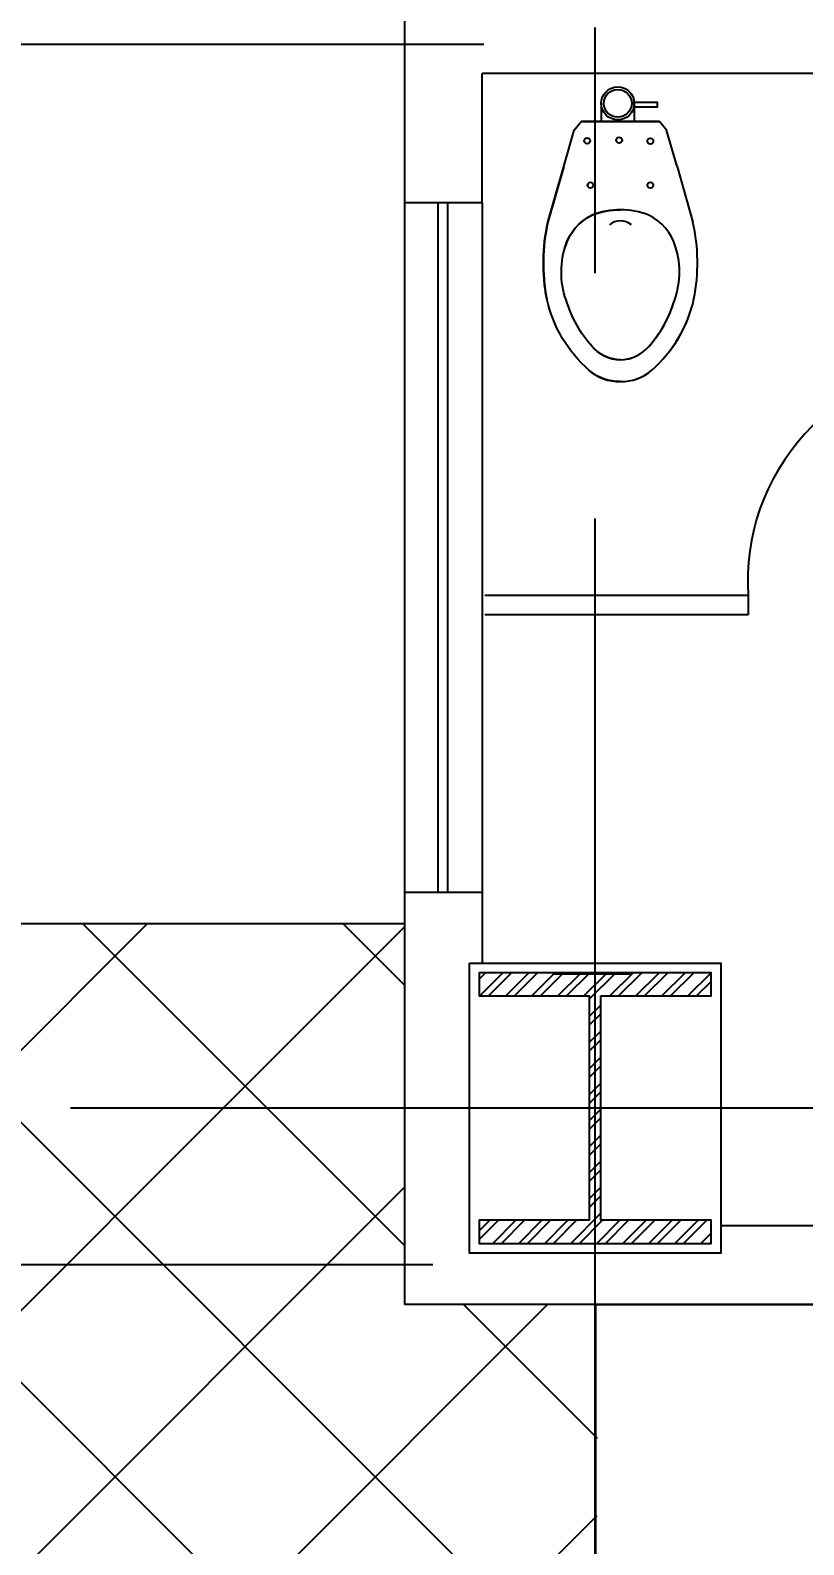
# Model space of a CAD drawing. Header units: millimetres. Extents: x 2148 to 2681, y 758 to 986.
# Drawn here: x 2320.951 to 2322.952, y 874.389 to 878.307 of the extents above; entities that cross this region are included whole.
import ezdxf

# ---------------------------------------------------------------- set-up
doc = ezdxf.new("R2010")
doc.units = ezdxf.units.MM
doc.linetypes.add('CENTER2', pattern=[28.575, 19.05, -3.175, 3.175, -3.175])
for name, color, linetype in [('A-Hatch', 253, 'Continuous'), ('A-Wall', 4, 'Continuous'), ('A-Wall-RC', 6, 'Continuous'), ('A-wdw-glaz', 2, 'Continuous'), ('cladding', 2, 'Continuous'), ('COL-EX', 2, 'Continuous'), ('D', 1, 'Continuous'), ('DR', 7, 'Continuous'), ('FIXTURE', 1, 'Continuous'), ('HATCH', 8, 'Continuous'), ('S_GRID LINES', 252, 'Continuous')]:
    doc.layers.add(name, color=color, linetype=linetype)
doc.styles.add('ARIALNW', font='ARIALN.TTF')
doc.dimstyles.new('DIM 100', dxfattribs={"dimtxt": 0.2, "dimasz": 0.2, "dimexe": 0.1, "dimexo": 0, "dimgap": 0.05, "dimtad": 1, "dimzin": 0, "dimdsep": 46, "dimtxsty": 'ARIALNW', "dimcen": 0.09, "dimclrd": 6, "dimclre": 6, "dimclrt": 13, "dimadec": 0, "dimazin": 0, "dimtfac": 1, "dimtofl": 0, "dimtmove": 2, "dimatfit": 3, "dimfxl": 1, "dimtolj": 1, "dimtzin": 0, "dimarcsym": 0})
pattern_1 = [(45, (-2.8079, 3e-13), (-0.3367596, 0.3367596), []), (135, (-2.8079, 3e-13), (-0.3367596, -0.3367596), [])]

# ---------------------------------------------------------------- blocks, each defined once
blk = doc.blocks.new('BOWL')
at = {"layer": 'DR', "color": 7, "linetype": 'Continuous'}
for p, q in [((-75570.291, -368.114), (-75570.431, -368.0742)), ((-75570.431, -368.0742), (-75570.291, -368.114)), ((-75570.291, -368.114), (-75570.1989, -368.1406)), ((-75570.1989, -368.1406), (-75570.1777, -368.1584)), ((-75570.1777, -368.1584), (-75570.1777, -368.3555)), ((-75570.1777, -368.3555), (-75570.1777, -368.1584)), ((-75570.1989, -368.3733), (-75570.1777, -368.3555)), ((-75570.291, -368.4), (-75570.431, -368.4398)), ((-75570.291, -368.4), (-75570.431, -368.4398)), ((-75570.291, -368.4), (-75570.1989, -368.3733))]:
    blk.add_line(p, q, dxfattribs=at)
at = {"layer": 'DR', "color": 8, "linetype": 'Continuous'}
for p, q in [((-75570.1317, -368.2087), (-75570.1777, -368.2087)), ((-75570.1317, -368.2921), (-75570.1777, -368.2921))]:
    blk.add_line(p, q, dxfattribs=at)
at = {"layer": 'DR', "color": 7, "linetype": 'Continuous'}
for points in [[(-75570.8325, -368.257, -0.190094), (-75570.8051, -368.1786, -0.160718), (-75570.6245, -368.0715, -0.104398), (-75570.431, -368.0742, -0.104398)], [(-75570.8325, -368.257, 0.190094), (-75570.8051, -368.3353, 0.160718), (-75570.6245, -368.4425, 0.104398), (-75570.431, -368.4398, 0.104398)]]:
    blk.add_lwpolyline(points, format="xyb", dxfattribs=at)
at = {"layer": 'DR', "color": 8, "linetype": 'Continuous'}
for points in [[(-75570.778, -368.2562, -0.187036), (-75570.7515, -368.1921, -0.115027), (-75570.6356, -368.1231, -0.170967), (-75570.4935, -368.1177, -0.209642), (-75570.4132, -368.1854, -0.096036), (-75570.4, -368.257)], [(-75570.778, -368.2577, 0.187036), (-75570.7515, -368.3219, 0.115027), (-75570.6356, -368.3909, 0.170967), (-75570.4935, -368.3963, 0.209642), (-75570.4132, -368.3286, 0.096036), (-75570.4, -368.257)]]:
    blk.add_lwpolyline(points, format="xyb", dxfattribs=at)
at = {"layer": 'DR', "color": 7, "linetype": 'Continuous'}
blk.add_lwpolyline([(-75570.1413, -368.292), (-75570.1283, -368.292), (-75570.1283, -368.3496), (-75570.1413, -368.3496)], close=True, dxfattribs=at)
at = {"layer": 'DR', "color": 8, "linetype": 'Continuous'}
for centre, radius in [((-75570.3379, -368.1815), 0.00745), ((-75570.2259, -368.173), 0.00745), ((-75570.2242, -368.2537), 0.00745), ((-75570.1317, -368.2504), 0.035), ((-75570.3379, -368.3325), 0.00745), ((-75570.2269, -368.3325), 0.00745)]:
    blk.add_circle(centre, radius, dxfattribs=at)
at = {"layer": 'DR', "color": 7, "linetype": 'Continuous'}
blk.add_circle((-75570.1317, -368.2504), 0.0417, dxfattribs=at)
for centre, radius, start, end in [((-75570.5342, -368.5313), 0.4686, 77.28, 101.1199), ((-75570.7195, -368.2526), 0.1131, 138.4248, 182.2387), ((-75570.7195, -368.2614), 0.1131, 177.7613, 221.5752), ((-75570.5525, -368.1153), 0.335, 221.3231, 257.5875), ((-75570.5342, -367.9827), 0.4686, 258.8801, 282.72)]:
    blk.add_arc(centre, radius, start, end, dxfattribs=at)
at = {"layer": 'DR', "color": 8, "linetype": 'Continuous'}
for centre, radius, start, end in [((-75570.5305, -368.2431), 0.1307, 26.2125, 73.5731), ((-75570.6821, -368.2583), 0.096, 129.0871, 179.204), ((-75570.5914, -368.255), 0.1913, 359.4176, 21.3602), ((-75570.4701, -368.257), 0.0422, 318.929, 41.071), ((-75570.6821, -368.2557), 0.096, 180.796, 230.9129), ((-75570.5914, -368.2589), 0.1913, 338.6398, 0.5824), ((-75570.5455, -368.1078), 0.2971, 228.446, 252.3404), ((-75570.5305, -368.2709), 0.1307, 286.4269, 333.7875), ((-75570.557, -368.1918), 0.2141, 248.4444, 287.252)]:
    blk.add_arc(centre, radius, start, end, dxfattribs=at)
blk = doc.blocks.new('*D2490')
at = {"layer": 'Defpoints', "color": 0, "transparency": 16777216}
for p in [(2321.8134, 879.0698), (2316.8408, 878.2698), (2322.1246, 878.2698, 0)]:
    blk.add_point(p, dxfattribs=at)
at = {"layer": 'FIXTURE', "color": 6, "lineweight": -2, "transparency": 16777216}
for p, q in [((2321.8134, 879.0698), (2316.7408, 879.0698)), ((2316.8408, 878.8698), (2316.8408, 878.4698)), ((2322.1246, 878.2698), (2316.7408, 878.2698))]:
    blk.add_line(p, q, dxfattribs=at)
at = {"layer": 'FIXTURE', "color": 6, "transparency": 16777216}
for points in [[(2316.8075, 878.8698), (2316.8741, 878.8698), (2316.8408, 879.0698)], [(2316.8075, 878.4698), (2316.8741, 878.4698), (2316.8408, 878.2698)]]:
    blk.add_solid(points, dxfattribs=at)
at = {"layer": 'FIXTURE', "color": 13, "transparency": 16777216, "insert": (2316.6376, 878.6698), "char_height": 0.3, "attachment_point": 5, "rotation": 90, "style": 'ARIALNW'}
blk.add_mtext('\\A1;0.80', dxfattribs=at)
blk = doc.blocks.new('*D2491')
at = {"layer": 'Defpoints', "color": 0, "transparency": 16777216}
for p in [(2322.1246, 878.2698), (2316.8408, 875.1128), (2321.9928, 875.1128)]:
    blk.add_point(p, dxfattribs=at)
at = {"layer": 'FIXTURE', "color": 6, "lineweight": -2, "transparency": 16777216}
for p, q in [((2322.1246, 878.2698), (2316.7408, 878.2698)), ((2316.8408, 878.0698), (2316.8408, 875.3128)), ((2321.9928, 875.1128), (2316.7408, 875.1128))]:
    blk.add_line(p, q, dxfattribs=at)
at = {"layer": 'FIXTURE', "color": 6, "transparency": 16777216}
for points in [[(2316.8075, 878.0698), (2316.8741, 878.0698), (2316.8408, 878.2698)], [(2316.8075, 875.3128), (2316.8741, 875.3128), (2316.8408, 875.1128)]]:
    blk.add_solid(points, dxfattribs=at)
at = {"layer": 'FIXTURE', "color": 13, "transparency": 16777216, "insert": (2316.6376, 876.6913), "char_height": 0.3, "attachment_point": 5, "rotation": 90, "style": 'ARIALNW'}
blk.add_mtext('\\A1;3.15', dxfattribs=at)

msp = doc.modelspace()

# ---------------------------------------------------------------- hatches: boundary and pattern name
at = {"layer": 'A-Hatch'}
h = msp.add_hatch(dxfattribs=at)
h.set_pattern_fill('ANSI37', color=256, scale=0.15, style=0)
h.set_pattern_definition(pattern_1)
h.paths.add_polyline_path([(2321.9196401, 875.518508), (2321.9196401, 875.9952581), (2319.5156001, 875.9952581), (2319.5156001, 875.518508)])
h = msp.add_hatch(dxfattribs=at)
h.set_pattern_fill('ANSI32', color=256, scale=0.005, style=0)
h.set_pattern_definition([(45, (32.251856, 3e-13), (-0.0336759605, 0.0336759605), []), (45, (32.274306, 3e-13), (-0.0336759605, 0.0336759605), [])])
h.paths.add_polyline_path([(2322.4274167, 875.808508), (2322.7124167, 875.808508), (2322.7124167, 875.868508), (2322.1124167, 875.868508), (2322.1124167, 875.808508), (2322.3974167, 875.808508), (2322.3974167, 875.228508), (2322.1124167, 875.228508), (2322.1124167, 875.168508), (2322.7124167, 875.168508), (2322.7124167, 875.228508), (2322.4274167, 875.228508)])
h = msp.add_hatch(dxfattribs=at)
h.set_pattern_fill('ANSI37', color=256, scale=0.15, style=0)
h.set_pattern_definition(pattern_1)
h.paths.add_polyline_path([(2322.4174928, 875.0103436), (2321.9196401, 875.0103436), (2321.9196401, 875.518508), (2319.5156001, 875.518508), (2319.5156001, 867.518508), (2321.9368649, 867.518508), (2321.9368649, 867.998508), (2322.4174928, 867.998508)])
at = {"layer": 'D', "ltscale": 0.5}
h = msp.add_hatch(dxfattribs=at)
h.set_pattern_fill('NET', color=8, scale=4, angle=135, style=0)
h.paths.add_polyline_path([(2324.7275242, 875.9952581), (2322.3234843, 875.9952581), (2322.3234843, 875.518508), (2324.7275242, 875.518508)])

# ---------------------------------------------------------------- linework, layer by layer
at = {"layer": 'A-Wall', "ltscale": 10}
for p, q in [((2321.9194834, 879.8711427, 0), (2321.9194834, 877.8602797, 0)), ((2322.1201106, 877.8602794, 0), (2322.1201106, 878.1947829, 0)), ((2329.1304731, 878.1947829, 0), (2322.1201106, 878.1947829, 0)), ((2322.1201106, 877.8602794, 0), (2321.9194828, 877.8602797, 0)), ((2322.1201106, 876.0764675, 0), (2321.9194828, 876.0764678, 0)), ((2321.9196401, 876.0764678, 0), (2321.9196401, 875.0103436, 0)), ((2322.1201106, 876.0764675, 0), (2322.1201106, 875.893508, 0)), ((2322.7374167, 875.2152586, 0), (2329.1300489, 875.2152586, 0))]:
    msp.add_line(p, q, dxfattribs=at)
at = {"layer": 'A-Wall-RC'}
for p, q in [((2321.9194828, 877.8602794, 0), (2321.9196401, 876.0764678, 0)), ((2322.1201106, 877.8602794, 0), (2322.1201106, 876.0764675, 0))]:
    msp.add_line(p, q, dxfattribs=at)
at = {"layer": 'A-wdw-glaz', "ltscale": 10}
for p, q in [((2322.0067464, 876.0764677, 0), (2322.0067464, 877.8602795, 0)), ((2322.0317464, 876.0764676, 0), (2322.0317464, 877.8602795, 0))]:
    msp.add_line(p, q, dxfattribs=at)
at = {"layer": 'cladding', "elevation": 0}
msp.add_lwpolyline([(2322.0874167, 875.893508), (2322.7374167, 875.893508), (2322.7374167, 875.143508), (2322.0874167, 875.143508)], close=True, dxfattribs=at)
at = {"layer": 'COL-EX', "elevation": 0}
msp.add_lwpolyline([(2322.4274167, 875.808508), (2322.7124167, 875.808508), (2322.7124167, 875.868508), (2322.1124167, 875.868508), (2322.1124167, 875.808508), (2322.3974167, 875.808508), (2322.3974167, 875.228508), (2322.1124167, 875.228508), (2322.1124167, 875.168508), (2322.7124167, 875.168508), (2322.7124167, 875.228508), (2322.4274167, 875.228508)], close=True, dxfattribs=at)
at = {"layer": 'D', "ltscale": 0.5}
for p, q in [((2321.9196401, 875.9952581, 0), (2319.5156001, 875.9952581, 0)), ((2322.5027884, 875.865358, 0), (2322.3024229, 875.865358, 0))]:
    msp.add_line(p, q, dxfattribs=at)
at = {"layer": 'D', "ltscale": 0.5, "elevation": 0}
msp.add_lwpolyline([(2322.414209, 859.7699809), (2322.414209, 875.0103436), (2331.414209, 875.0103436), (2331.414209, 859.7699809)], close=True, dxfattribs=at)
at = {"layer": 'DR', "ltscale": 10}
for p, q in [((2322.808452, 876.8447829, 0), (2322.1271069, 876.8447829, 0)), ((2322.808452, 876.8447829, 0), (2322.808452, 876.7947829, 0)), ((2322.808452, 876.7947829, 0), (2322.1271247, 876.7947829, 0))]:
    msp.add_line(p, q, dxfattribs=at)
at = {"layer": 'HATCH', "color": 4, "lineweight": -3, "ltscale": 0.05}
msp.add_line((2331.7874167, 875.0103436, 0), (2321.9196401, 875.0103436, 0), dxfattribs=at)
at = {"layer": 'HATCH', "linetype": 'ByBlock', "ltscale": 0.5}
msp.add_arc((2323.3703007, 876.8818382, 0), 0.5630694, 91.2057719, 183.773334, dxfattribs=at)
at = {"layer": 'S_GRID LINES', "linetype": 'CENTER2', "ltscale": 0.2}
for p, q in [((2322.4124167, 867.518508, 0), (2322.4124167, 903.5418845, 0)), ((2336.2946772, 875.518508, 0), (2314.7272654, 875.518508, 0))]:
    msp.add_line(p, q, dxfattribs=at)

# ---------------------------------------------------------------- block references
at = {"layer": 'DR', "color": 7, "linetype": 'Continuous', "xscale": 1.026162202877459, "yscale": 1.026162202877459, "zscale": 1.026162202877459, "rotation": 90}
msp.add_blockref('BOWL', (1944.5865437, 78425.3303831, 0), dxfattribs=at)

# ---------------------------------------------------------------- dimensions: what is measured, and where the dimension line sits
at = {"layer": 'FIXTURE'}
dim = msp.add_linear_dim(base=(2316.8408071, 878.2697829), p1=(2321.8133827, 879.0697829), p2=(2322.1246069, 878.2697829, 0), angle=90, dimstyle='DIM 100', override={"dimtxt": 0.3}, dxfattribs=at)
dim.commit()
dim.dimension.update_dxf_attribs({"geometry": '*D2490', "text_midpoint": (2316.6376352, 878.6697829)})
dim = msp.add_linear_dim(base=(2316.8408071, 875.1128011), p1=(2322.1246069, 878.2697829), p2=(2321.9928042, 875.1128011), angle=90, text='3.15', dimstyle='DIM 100', override={"dimtxt": 0.3}, dxfattribs=at)
dim.commit()
dim.dimension.update_dxf_attribs({"geometry": '*D2491', "text_midpoint": (2316.6376352, 876.691292)})

doc.saveas('drawing.dxf')
